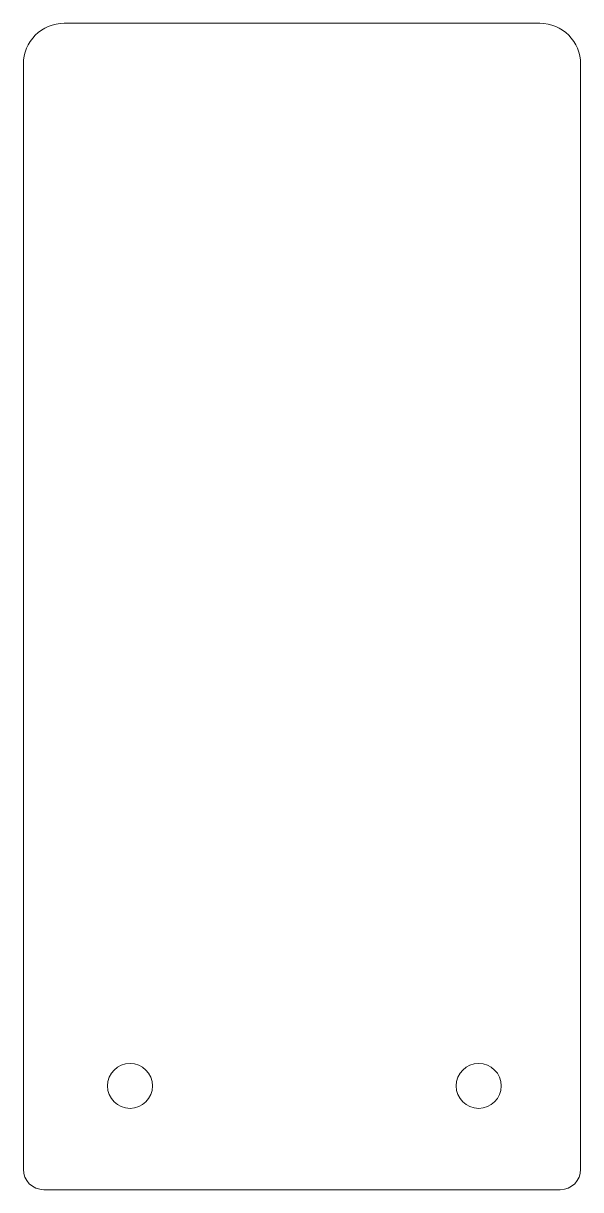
# Model space of a CAD drawing. Header units: millimetres. Extents: x 38.3 to 65.5, y 60.8 to 117.8.
import ezdxf

# ---------------------------------------------------------------- set-up
doc = ezdxf.new("R2010")
doc.units = ezdxf.units.MM
doc.header["$MEASUREMENT"] = 0
doc.layers.add('guard-plate', color=7, linetype='Continuous')

msp = doc.modelspace()

# ---------------------------------------------------------------- linework, layer by layer
at = {"layer": 'guard-plate', "color": 179, "lineweight": 9, "true_color": 0x1d1d1b}
for points, knots in [([(40.294, 117.827), (40.294, 117.827), (63.547, 117.827), (63.547, 117.827), (64.651, 117.827), (65.547, 116.932), (65.547, 115.827), (65.547, 115.827), (65.547, 61.756), (65.547, 61.756), (65.547, 61.204), (65.099, 60.756), (64.547, 60.756), (64.547, 60.756), (39.294, 60.756), (39.294, 60.756), (38.742, 60.756), (38.294, 61.204), (38.294, 61.756), (38.294, 61.756), (38.294, 115.827), (38.294, 115.827), (38.294, 116.932), (39.19, 117.827), (40.294, 117.827)], [0, 0, 0, 0, 1, 1, 1, 2, 2, 2, 3, 3, 3, 4, 4, 4, 5, 5, 5, 6, 6, 6, 7, 7, 7, 8, 8, 8, 8]), ([(44.61, 65.834), (44.61, 65.226), (44.118, 64.734), (43.51, 64.734), (42.903, 64.734), (42.41, 65.226), (42.41, 65.834), (42.41, 66.441), (42.903, 66.934), (43.51, 66.934), (44.118, 66.934), (44.61, 66.441), (44.61, 65.834)], [0, 0, 0, 0, 1, 1, 1, 2, 2, 2, 3, 3, 3, 4, 4, 4, 4]), ([(61.661, 65.834), (61.661, 65.226), (61.169, 64.734), (60.561, 64.734), (59.954, 64.734), (59.461, 65.226), (59.461, 65.834), (59.461, 66.441), (59.954, 66.934), (60.561, 66.934), (61.169, 66.934), (61.661, 66.441), (61.661, 65.834)], [0, 0, 0, 0, 1, 1, 1, 2, 2, 2, 3, 3, 3, 4, 4, 4, 4])]:
    msp.add_open_spline(points, degree=3, knots=knots, dxfattribs=at)

doc.saveas('drawing.dxf')
